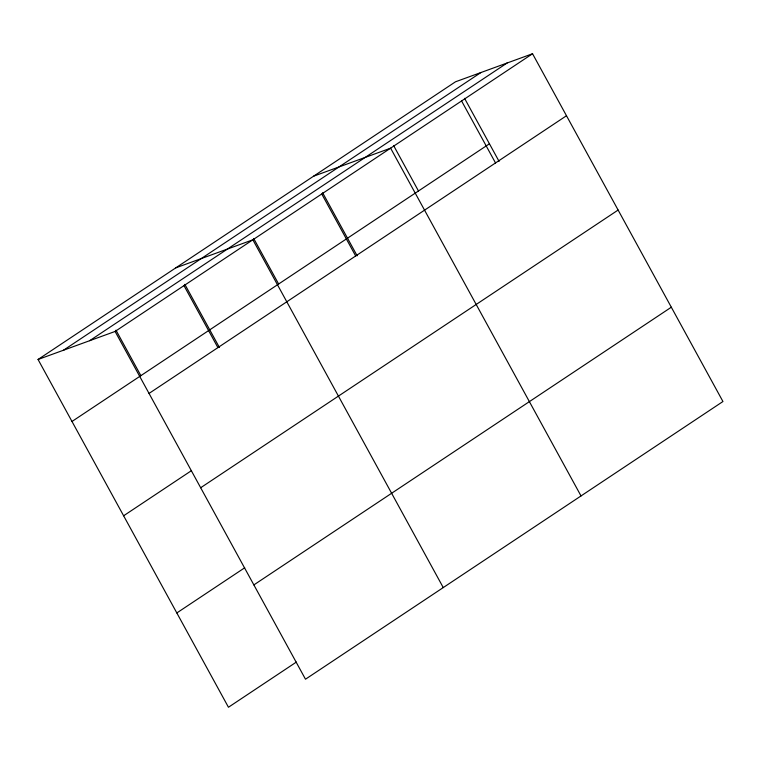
<?xml version="1.0" encoding="UTF-8"?>
<svg xmlns="http://www.w3.org/2000/svg" width="761" height="761" viewBox="0 0 761 761"><rect width="100%" height="100%" fill="white"/><g stroke="black" fill="none" stroke-linecap="round" stroke-linejoin="round"><path stroke-width="1.14" d="M38.05 359.477L455.506 81.788L532.548 53.746L722.95 401.523L305.494 679.212L115.101 331.444L38.05 359.477L228.452 707.254L296.343 662.089M63.477 350.231L480.923 72.533M89.674 340.69L507.121 63.001M115.101 331.444L532.548 53.746M71.991 421.47L489.437 143.781M149.042 393.427L566.488 115.739M123.624 515.777L191.515 470.612M200.666 487.744L618.122 210.046M176.818 612.947L244.709 567.782M253.87 584.905L671.316 307.216M313.57 176.2L390.612 148.167L581.014 495.934M175.81 267.843L252.861 239.801L443.254 587.578M464.552 98.321L499.083 161.399M461.585 100.956L495.525 162.949M393.589 145.522L418.474 190.982M322.616 192.733L357.156 255.81M321.741 193.979L355.672 255.972M253.736 238.554L278.631 284.015M184.856 284.367L219.396 347.454M183.981 285.622L217.912 347.615M115.976 330.188L140.871 375.649"/></g></svg>
